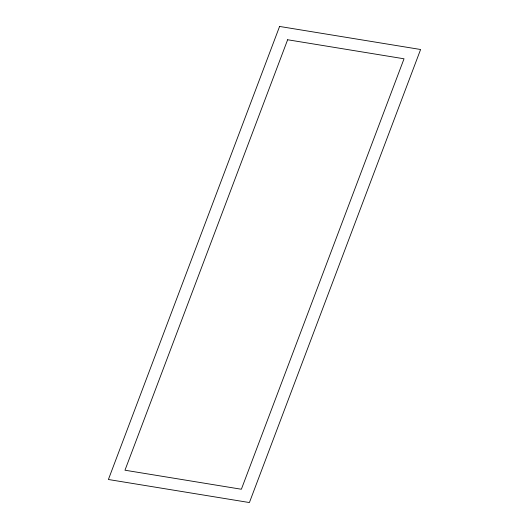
<?xml version="1.0" encoding="UTF-8"?>
<svg xmlns="http://www.w3.org/2000/svg" width="529" height="529" viewBox="0 0 529 529"><rect width="100%" height="100%" fill="white"/><g stroke="black" fill="none" stroke-linecap="round" stroke-linejoin="round"><path stroke-width="0.79" d="M279.59 26.45L108.399 479.499L249.41 502.55L420.601 49.501L279.59 26.45M287.631 39.754L124.97 470.215L241.369 489.246L404.03 58.785L287.631 39.754"/></g></svg>
